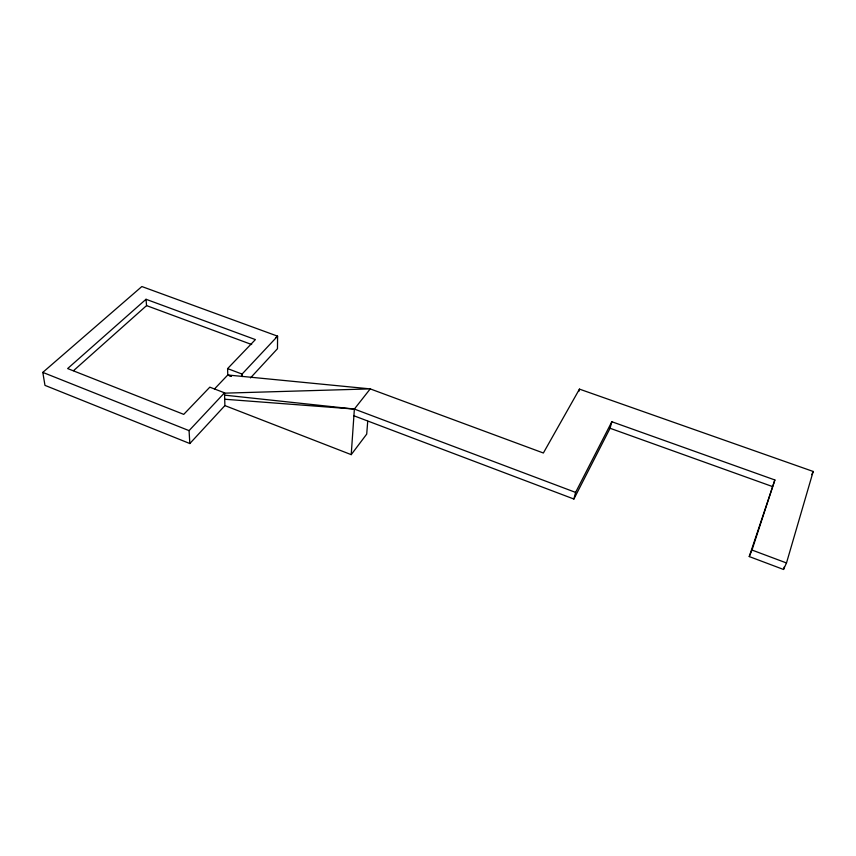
<?xml version="1.0" encoding="UTF-8"?>
<svg xmlns="http://www.w3.org/2000/svg" width="856" height="856" viewBox="0 0 856 856"><rect width="100%" height="100%" fill="white"/><g stroke="black" fill="none" stroke-linecap="round" stroke-linejoin="round"><path stroke-width="1.28" d="M214.503 388.945L227.771 374.992L227.6 368.604L255.398 339.597L146.023 299.279L67.635 368.562L183.74 414.368L209.816 387.169L224.507 392.818L224.903 405.594L351.217 454.643L354.373 409.061L370.231 388.892L543.367 453.006L579.458 389.116L813.2 471.463L786.493 562.97L783.518 569.465L749.246 556.561L774.873 479.97L611.837 421.73L575.596 492.403L573.895 499.027L353.903 415.77M367.716 421.323L366.71 434.099L351.217 454.643M578.945 391.288L579.458 389.116M573.895 499.027L610.071 428.268L611.837 421.73M783.518 569.465L784.267 566.918M749.246 556.561L751.996 550.044L774.873 479.97M811.766 474.684L813.2 471.463M250.498 377.903L277.472 348.713L277.59 336.173L141.85 286.535L42.8 372.392L44.972 385.371L189.829 443.536L224.903 405.594M189.829 443.536L189.069 430.632L224.507 392.818M73.53 370.669L146.558 305.613L146.023 299.279M275.514 337.799L277.59 336.173L242.066 374.083L242.141 376.394M223.427 393.193L370.231 388.892L227.771 374.992L231.505 376.415M224.7 399.238L354.373 409.061L575.596 492.403M224.572 395.14L354.373 409.061M610.071 428.268L772.176 486.443M227.771 374.992L231.409 376.33M146.558 305.613L251.685 344.529M751.996 550.044L786.493 562.97M227.6 368.604L242.066 374.083L242.162 376.587M42.8 372.392L189.069 430.632"/></g></svg>
